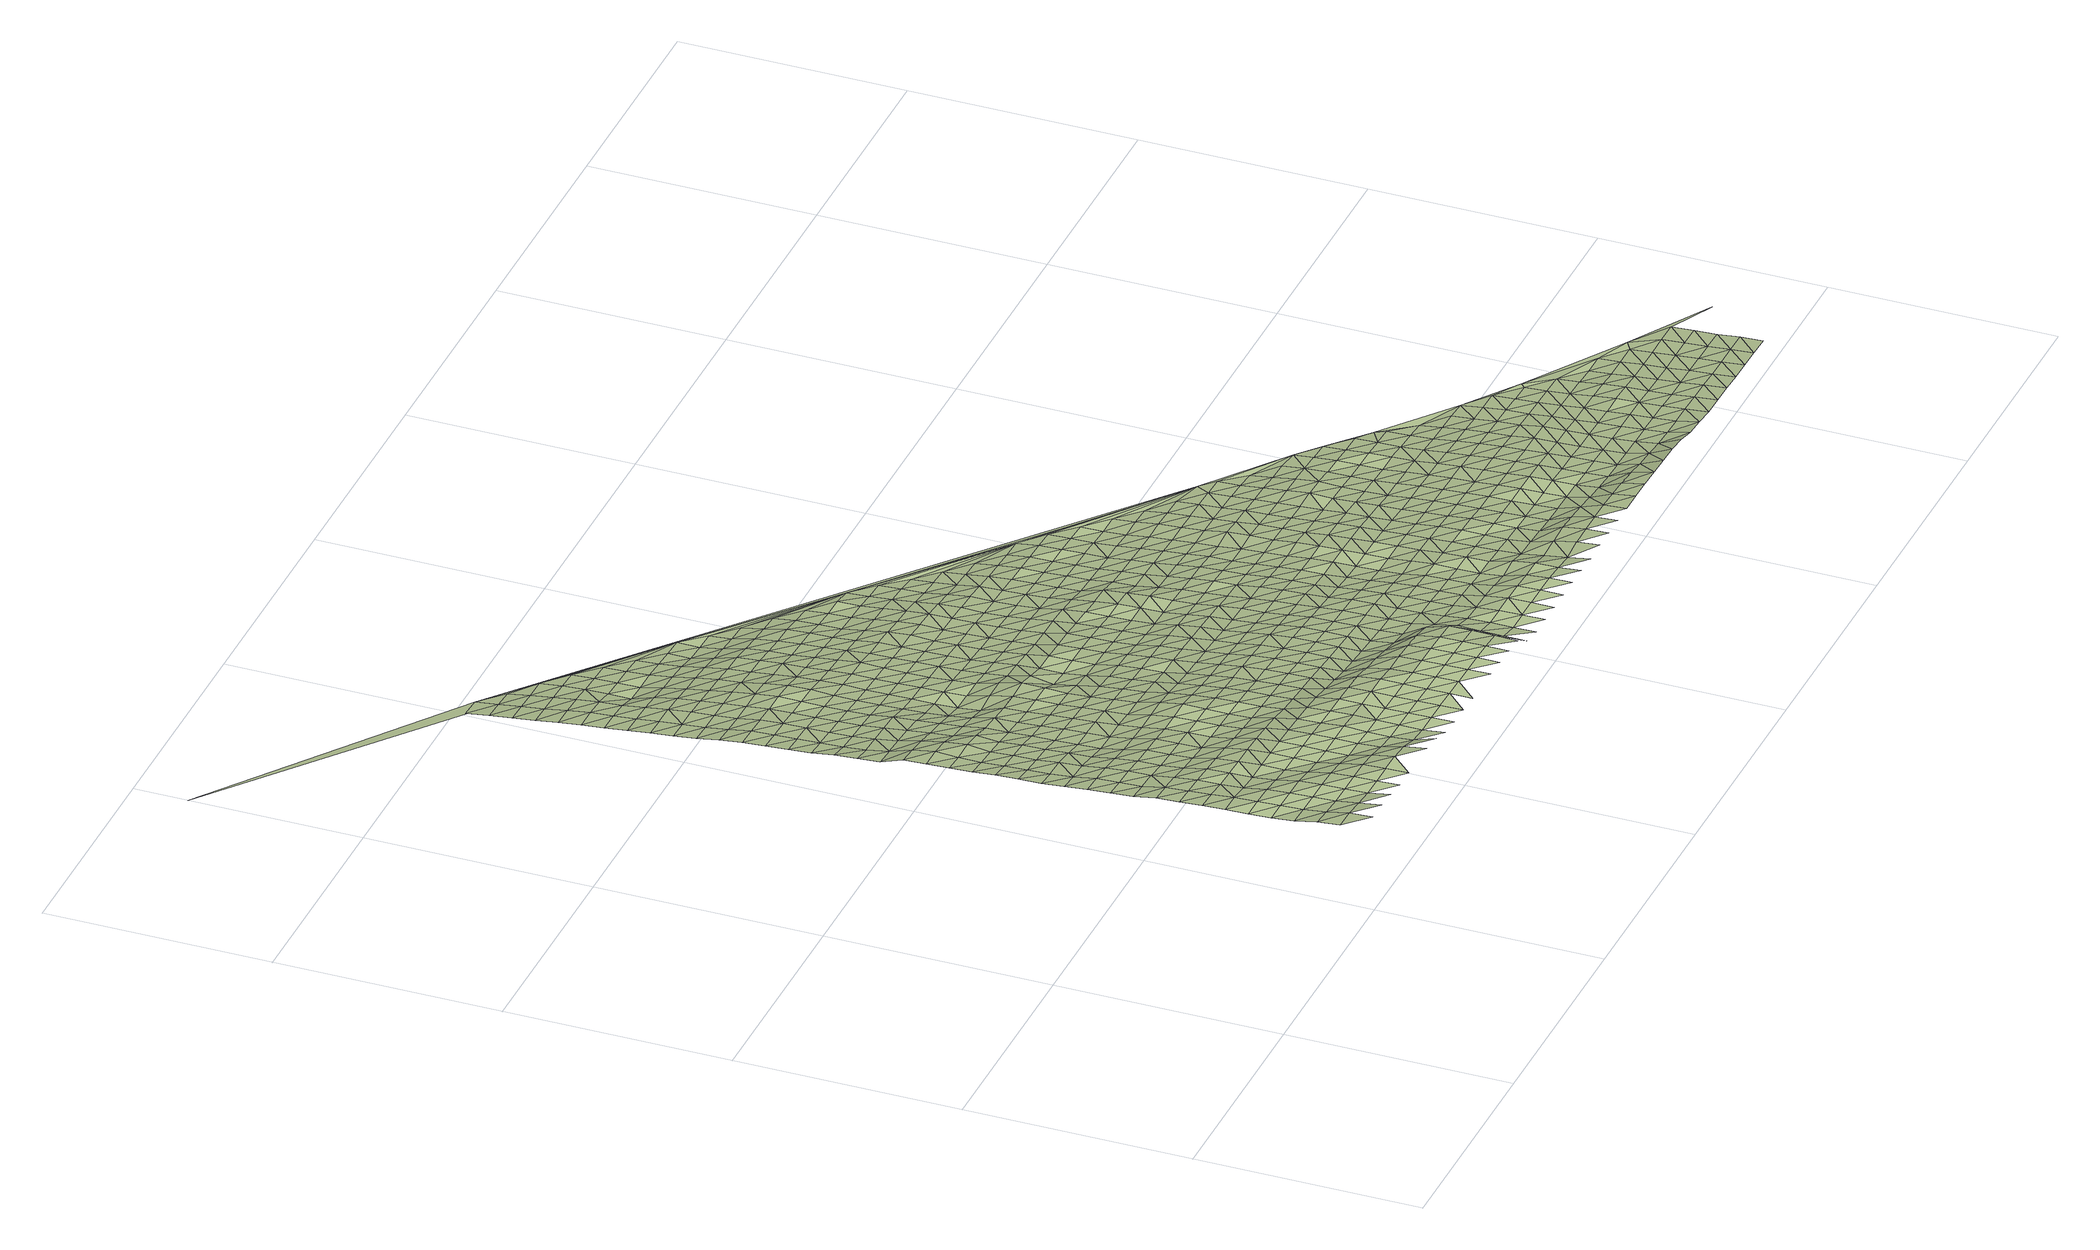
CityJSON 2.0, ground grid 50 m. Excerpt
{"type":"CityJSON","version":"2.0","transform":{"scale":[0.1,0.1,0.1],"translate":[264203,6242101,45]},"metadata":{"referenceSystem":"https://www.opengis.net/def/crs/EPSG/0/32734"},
"CityObjects":{
"terrain1":{"type":"TINRelief","geometry":[{"type":"CompositeSurface","lod":"1","boundaries":[[[0,1,2]],[[2,1,3]],[[0,4,5]],[[4,0,2]],[[6,5,7]],[[7,5,4]],[[6,8,9]],[[4,2,10]],[[8,6,7]],[[10,2,11]],[[12,9,13]],[[7,4,14]],[[13,9,8]],[[14,4,10]],[[12,15,16]],[[8,7,17]],[[15,12,13]],[[7,14,17]],[[18,16,19]],[[13,8,20]],[[19,16,15]],[[10,21,14]],[[17,20,8]],[[18,22,23]],[[24,21,10]],[[15,13,25]],[[18,19,22]],[[14,26,17]],[[20,25,13]],[[23,27,28]],[[21,26,14]],[[27,23,22]],[[19,15,29]],[[20,17,30]],[[25,31,15]],[[32,28,33]],[[26,30,17]],[[22,19,29]],[[15,31,29]],[[33,28,27]],[[20,34,25]],[[32,35,36]],[[26,21,37]],[[30,34,20]],[[27,22,38]],[[35,32,33]],[[37,21,39]],[[31,25,40]],[[29,38,22]],[[41,36,42]],[[30,26,43]],[[34,40,25]],[[42,36,35]],[[43,26,37]],[[33,27,44]],[[38,45,27]],[[41,46,47]],[[29,31,48]],[[34,30,49]],[[40,50,31]],[[35,33,44]],[[27,45,44]],[[46,41,42]],[[30,43,49]],[[38,29,48]],[[31,50,48]],[[51,47,52]],[[40,34,53]],[[42,35,54]],[[43,37,55]],[[52,47,46]],[[49,53,34]],[[45,38,56]],[[54,35,44]],[[57,55,37]],[[51,58,59]],[[50,40,60]],[[56,38,48]],[[46,42,61]],[[49,43,62]],[[58,51,52]],[[53,60,40]],[[45,63,44]],[[61,42,54]],[[55,62,43]],[[64,59,65]],[[63,45,56]],[[48,50,66]],[[67,53,49]],[[65,59,58]],[[60,68,50]],[[46,69,52]],[[54,44,70]],[[46,61,71]],[[62,67,49]],[[64,72,73]],[[56,48,66]],[[74,55,57]],[[70,44,63]],[[50,68,66]],[[58,52,69]],[[60,53,75]],[[46,71,69]],[[72,64,65]],[[54,76,61]],[[62,55,74]],[[67,75,53]],[[77,73,78]],[[63,56,79]],[[76,54,70]],[[65,58,80]],[[81,68,60]],[[78,73,72]],[[79,56,66]],[[61,82,71]],[[67,62,83]],[[80,58,69]],[[75,81,60]],[[77,84,85]],[[70,63,86]],[[61,76,82]],[[74,83,62]],[[72,65,87]],[[84,77,78]],[[86,63,79]],[[66,68,88]],[[75,67,89]],[[87,65,80]],[[81,90,68]],[[91,85,92]],[[69,71,93]],[[76,70,94]],[[71,82,95]],[[67,83,89]],[[78,72,96]],[[79,66,88]],[[92,85,84]],[[68,90,88]],[[70,86,94]],[[80,69,93]],[[81,75,97]],[[72,87,96]],[[71,95,93]],[[91,98,99]],[[82,76,100]],[[101,83,74]],[[89,97,75]],[[84,78,102]],[[79,103,86]],[[98,91,92]],[[100,76,94]],[[74,104,101]],[[80,105,87]],[[90,81,106]],[[102,78,96]],[[103,79,88]],[[107,99,108]],[[95,82,109]],[[89,83,110]],[[105,80,93]],[[97,106,81]],[[92,84,111]],[[86,112,94]],[[108,99,98]],[[109,82,100]],[[83,101,110]],[[87,113,96]],[[111,84,102]],[[112,86,103]],[[107,114,115]],[[116,93,95]],[[88,90,117]],[[118,97,89]],[[113,87,105]],[[106,119,90]],[[120,98,92]],[[100,94,121]],[[107,108,114]],[[95,109,116]],[[110,118,89]],[[102,96,122]],[[103,88,117]],[[120,92,111]],[[121,94,112]],[[90,119,117]],[[115,123,124]],[[105,93,125]],[[106,97,126]],[[122,96,113]],[[100,127,109]],[[110,101,128]],[[123,115,114]],[[116,125,93]],[[118,126,97]],[[98,129,108]],[[102,130,111]],[[112,103,131]],[[120,132,98]],[[127,100,121]],[[128,101,133]],[[134,124,135]],[[113,105,136]],[[137,119,106]],[[102,122,130]],[[117,131,103]],[[114,108,129]],[[109,138,116]],[[118,110,139]],[[135,124,123]],[[98,132,129]],[[125,136,105]],[[126,137,106]],[[140,120,111]],[[138,109,127]],[[128,139,110]],[[134,141,142]],[[113,143,122]],[[121,112,144]],[[111,130,140]],[[131,145,112]],[[123,114,146]],[[125,116,147]],[[117,119,148]],[[126,118,149]],[[141,134,135]],[[136,143,113]],[[137,150,119]],[[132,120,151]],[[127,121,144]],[[129,146,114]],[[147,116,138]],[[112,145,144]],[[118,139,149]],[[152,142,153]],[[130,122,154]],[[131,117,148]],[[140,151,120]],[[119,150,148]],[[125,155,136]],[[137,126,156]],[[153,142,141]],[[122,143,154]],[[135,123,157]],[[138,127,158]],[[159,139,128]],[[146,160,123]],[[155,125,147]],[[149,156,126]],[[152,161,162]],[[132,163,129]],[[164,140,130]],[[145,131,165]],[[151,166,132]],[[158,127,144]],[[128,167,159]],[[141,135,157]],[[143,136,168]],[[150,137,169]],[[161,152,153]],[[123,160,157]],[[154,164,130]],[[165,131,148]],[[146,129,163]],[[147,138,170]],[[171,149,139]],[[132,166,163]],[[136,155,168]],[[156,169,137]],[[172,162,173]],[[151,140,174]],[[145,175,144]],[[170,138,158]],[[139,159,171]],[[176,153,141]],[[143,177,154]],[[173,162,161]],[[164,174,140]],[[175,145,165]],[[160,146,178]],[[148,150,179]],[[180,156,149]],[[141,157,176]],[[168,177,143]],[[169,181,150]],[[172,182,183]],[[184,166,151]],[[147,185,155]],[[158,144,186]],[[178,146,163]],[[147,170,187]],[[171,180,149]],[[153,188,161]],[[165,148,179]],[[182,172,173]],[[174,184,151]],[[150,181,179]],[[186,144,175]],[[160,189,157]],[[164,154,190]],[[168,155,185]],[[169,156,191]],[[176,188,153]],[[177,192,154]],[[147,187,185]],[[183,193,194]],[[158,195,170]],[[196,171,159]],[[178,189,160]],[[180,191,156]],[[173,161,197]],[[166,198,163]],[[174,164,190]],[[175,165,199]],[[193,183,182]],[[184,200,166]],[[154,192,190]],[[195,158,186]],[[196,159,201]],[[202,176,157]],[[203,177,168]],[[204,181,169]],[[188,197,161]],[[199,165,179]],[[205,194,206]],[[178,163,198]],[[170,207,187]],[[171,208,180]],[[189,202,157]],[[166,200,198]],[[203,168,185]],[[191,204,169]],[[209,182,173]],[[184,174,210]],[[186,175,211]],[[194,193,206]],[[170,195,207]],[[171,196,208]],[[212,192,177]],[[197,209,173]],[[210,174,190]],[[211,175,199]],[[205,213,214]],[[188,176,215]],[[178,216,189]],[[179,181,217]],[[202,218,176]],[[177,203,212]],[[204,219,181]],[[200,184,220]],[[195,186,221]],[[185,187,222]],[[191,180,223]],[[213,205,206]],[[216,178,198]],[[187,207,224]],[[180,208,225]],[[182,226,193]],[[197,188,215]],[[192,227,190]],[[199,179,217]],[[209,228,182]],[[176,218,215]],[[220,184,210]],[[186,211,221]],[[181,219,217]],[[214,229,230]],[[202,189,231]],[[203,185,222]],[[204,191,223]],[[212,227,192]],[[187,224,222]],[[180,225,223]],[[206,193,226]],[[198,200,232]],[[207,195,233]],[[196,234,208]],[[182,228,226]],[[229,214,213]],[[216,231,189]],[[209,197,235]],[[236,210,190]],[[199,237,211]],[[232,200,220]],[[233,195,221]],[[234,196,238]],[[230,239,240]],[[241,218,202]],[[212,203,242]],[[219,204,243]],[[235,197,215]],[[227,236,190]],[[237,199,217]],[[213,206,244]],[[245,216,198]],[[224,207,246]],[[247,225,208]],[[239,230,229]],[[231,241,202]],[[242,203,222]],[[223,243,204]],[[228,209,248]],[[220,210,249]],[[211,250,221]],[[244,206,226]],[[198,232,245]],[[246,207,233]],[[247,208,234]],[[240,251,252]],[[218,253,215]],[[227,212,254]],[[248,209,235]],[[236,249,210]],[[250,211,237]],[[213,255,229]],[[231,216,256]],[[257,222,224]],[[217,219,258]],[[251,240,239]],[[241,253,218]],[[242,254,212]],[[243,259,219]],[[228,260,226]],[[233,221,261]],[[262,223,225]],[[244,255,213]],[[245,256,216]],[[224,246,257]],[[263,225,247]],[[264,252,265]],[[266,235,215]],[[232,220,267]],[[236,227,268]],[[237,217,258]],[[234,238,269]],[[228,248,260]],[[249,270,220]],[[261,221,250]],[[219,259,258]],[[271,239,229]],[[241,231,272]],[[273,242,222]],[[223,262,243]],[[251,265,252]],[[253,266,215]],[[227,254,268]],[[225,263,262]],[[244,226,274]],[[245,232,267]],[[233,275,246]],[[247,234,269]],[[255,271,229]],[[256,272,231]],[[267,220,270]],[[273,222,257]],[[276,264,277]],[[248,235,278]],[[249,236,279]],[[250,237,280]],[[274,226,260]],[[275,233,261]],[[239,281,251]],[[253,241,282]],[[283,254,242]],[[284,259,243]],[[265,277,264]],[[266,278,235]],[[268,279,236]],[[258,280,237]],[[285,255,244]],[[245,286,256]],[[246,287,257]],[[247,288,263]],[[271,281,239]],[[241,272,282]],[[273,283,242]],[[243,262,284]],[[248,289,260]],[[270,249,290]],[[261,250,291]],[[244,274,285]],[[267,286,245]],[[287,246,275]],[[288,247,269]],[[292,265,251]],[[266,253,293]],[[254,294,268]],[[277,295,276]],[[278,289,248]],[[279,290,249]],[[250,280,291]],[[271,255,296]],[[272,256,297]],[[273,257,298]],[[299,258,259]],[[263,300,262]],[[281,292,251]],[[282,293,253]],[[283,294,254]],[[284,301,259]],[[274,260,302]],[[275,261,303]],[[285,296,255]],[[286,297,256]],[[298,257,287]],[[300,263,288]],[[277,265,304]],[[278,266,305]],[[267,270,306]],[[307,279,268]],[[258,299,280]],[[269,308,309]],[[289,302,260]],[[290,310,270]],[[259,301,299]],[[291,303,261]],[[272,311,282]],[[273,312,283]],[[313,284,262]],[[292,304,265]],[[293,305,266]],[[294,307,268]],[[281,271,314]],[[315,285,274]],[[286,267,306]],[[287,275,316]],[[288,269,309]],[[296,317,271]],[[297,311,272]],[[306,270,310]],[[273,298,312]],[[313,262,300]],[[318,295,277]],[[290,279,319]],[[291,280,320]],[[302,315,274]],[[303,316,275]],[[292,281,314]],[[278,321,289]],[[293,282,322]],[[284,323,301]],[[304,318,277]],[[271,317,314]],[[305,324,278]],[[307,319,279]],[[280,299,320]],[[296,285,325]],[[297,286,326]],[[294,283,327]],[[300,288,328]],[[311,322,282]],[[283,312,329]],[[284,313,323]],[[302,289,321]],[[330,310,290]],[[331,303,291]],[[298,287,332]],[[315,325,285]],[[278,324,321]],[[326,286,306]],[[316,333,287]],[[328,288,309]],[[304,292,334]],[[293,335,305]],[[307,294,327]],[[319,330,290]],[[283,329,327]],[[320,331,291]],[[336,317,296]],[[311,297,337]],[[312,298,332]],[[299,301,338]],[[313,300,339]],[[334,292,314]],[[322,335,293]],[[287,333,332]],[[301,323,340]],[[315,302,341]],[[310,342,306]],[[316,303,343]],[[325,336,296]],[[337,297,326]],[[339,300,328]],[[318,304,344]],[[324,305,345]],[[319,307,346]],[[338,320,299]],[[341,302,321]],[[330,342,310]],[[331,343,303]],[[301,340,338]],[[314,317,347]],[[322,311,348]],[[349,329,312]],[[313,350,323]],[[344,304,334]],[[335,345,305]],[[327,346,307]],[[325,315,351]],[[352,326,306]],[[353,333,316]],[[328,309,354]],[[336,347,317]],[[311,337,348]],[[349,312,332]],[[313,339,350]],[[324,355,321]],[[331,320,356]],[[351,315,341]],[[342,352,306]],[[343,353,316]],[[357,354,309]],[[358,334,314]],[[335,322,359]],[[319,360,330]],[[361,340,323]],[[324,345,355]],[[346,362,319]],[[356,320,338]],[[336,325,363]],[[337,326,364]],[[365,327,329]],[[328,366,339]],[[347,358,314]],[[348,359,322]],[[367,329,349]],[[361,323,350]],[[341,321,368]],[[342,330,360]],[[332,333,369]],[[325,351,363]],[[352,364,326]],[[319,362,360]],[[353,370,333]],[[354,366,328]],[[344,334,371]],[[345,335,372]],[[327,365,346]],[[373,343,331]],[[368,321,355]],[[329,367,365]],[[356,374,331]],[[347,336,375]],[[348,337,376]],[[349,332,369]],[[338,340,377]],[[339,378,350]],[[358,371,334]],[[359,372,335]],[[333,370,369]],[[379,340,361]],[[341,380,351]],[[352,342,381]],[[353,343,373]],[[375,336,363]],[[364,376,337]],[[331,374,373]],[[366,378,339]],[[382,362,346]],[[377,356,338]],[[380,341,368]],[[360,381,342]],[[340,379,377]],[[358,347,383]],[[355,345,384]],[[385,359,348]],[[349,386,367]],[[361,350,387]],[[295,318,388]],[[372,389,345]],[[346,365,382]],[[351,390,363]],[[370,353,391]],[[366,354,392]],[[383,347,375]],[[376,385,348]],[[386,349,369]],[[378,387,350]],[[368,355,384]],[[364,352,393]],[[394,374,356]],[[390,351,380]],[[384,345,389]],[[381,395,352]],[[373,391,353]],[[392,354,396]],[[397,371,358]],[[372,359,398]],[[362,399,360]],[[367,400,365]],[[361,401,379]],[[382,402,362]],[[356,377,394]],[[375,363,403]],[[376,364,393]],[[378,366,404]],[[397,358,383]],[[385,398,359]],[[352,395,393]],[[400,367,386]],[[387,401,361]],[[388,318,344]],[[380,368,405]],[[381,360,399]],[[369,370,406]],[[374,407,373]],[[403,363,390]],[[362,402,399]],[[391,408,370]],[[404,366,392]],[[409,389,372]],[[410,382,365]],[[405,368,384]],[[374,394,407]],[[375,411,383]],[[385,376,412]],[[386,369,406]],[[377,379,413]],[[387,378,414]],[[398,409,372]],[[410,365,400]],[[370,408,406]],[[401,415,379]],[[390,380,416]],[[395,381,417]],[[391,373,418]],[[375,403,411]],[[412,376,393]],[[378,404,414]],[[384,389,419]],[[382,420,402]],[[377,413,394]],[[416,380,405]],[[417,381,399]],[[379,415,413]],[[418,373,407]],[[344,371,388]],[[383,421,397]],[[398,385,422]],[[400,386,423]],[[401,387,424]],[[409,419,389]],[[382,410,420]],[[403,390,425]],[[395,426,393]],[[427,408,391]],[[392,428,404]],[[411,421,383]],[[422,385,412]],[[423,386,406]],[[414,424,387]],[[429,405,384]],[[394,430,407]],[[390,416,425]],[[426,395,417]],[[418,427,391]],[[431,428,392]],[[402,432,399]],[[410,400,433]],[[415,401,434]],[[419,429,384]],[[402,420,435]],[[430,394,413]],[[411,403,436]],[[398,437,409]],[[412,393,438]],[[408,439,406]],[[404,440,414]],[[371,397,388]],[[398,422,441]],[[433,400,423]],[[424,434,401]],[[416,405,442]],[[417,399,432]],[[443,418,407]],[[436,403,425]],[[402,435,432]],[[438,393,426]],[[427,439,408]],[[428,440,404]],[[419,409,437]],[[410,444,420]],[[429,442,405]],[[398,441,437]],[[443,407,430]],[[421,411,445]],[[412,446,422]],[[447,423,406]],[[413,415,448]],[[424,414,449]],[[410,433,444]],[[434,450,415]],[[425,416,451]],[[426,417,452]],[[427,418,453]],[[445,411,436]],[[412,438,446]],[[439,447,406]],[[440,449,414]],[[421,388,397]],[[454,455,295]],[[429,419,456]],[[457,435,420]],[[430,413,448]],[[442,451,416]],[[432,452,417]],[[418,443,453]],[[415,450,448]],[[422,458,441]],[[433,423,459]],[[424,460,434]],[[456,419,437]],[[457,420,444]],[[461,436,425]],[[439,427,462]],[[440,428,463]],[[446,458,422]],[[447,459,423]],[[449,460,424]],[[442,429,464]],[[438,426,465]],[[443,430,466]],[[451,461,425]],[[452,467,426]],[[453,462,427]],[[463,428,468]],[[441,469,437]],[[432,435,470]],[[444,433,471]],[[450,434,472]],[[464,429,456]],[[473,435,457]],[[448,466,430]],[[421,445,388]],[[445,436,474]],[[446,438,465]],[[449,440,475]],[[426,467,465]],[[441,458,469]],[[459,471,433]],[[460,472,434]],[[451,442,476]],[[432,470,452]],[[447,439,477]],[[461,474,436]],[[435,473,470]],[[462,478,439]],[[475,440,463]],[[456,437,479]],[[480,457,444]],[[481,453,443]],[[442,464,476]],[[466,482,443]],[[483,458,446]],[[459,447,477]],[[448,450,484]],[[460,449,485]],[[479,437,469]],[[439,478,477]],[[471,480,444]],[[472,486,450]],[[461,451,487]],[[488,467,452]],[[453,481,462]],[[474,388,445]],[[483,446,465]],[[443,482,481]],[[449,475,485]],[[456,489,464]],[[473,457,490]],[[466,448,484]],[[487,451,476]],[[452,470,488]],[[450,486,484]],[[471,459,491]],[[472,460,492]],[[388,493,295]],[[489,456,479]],[[480,490,457]],[[474,461,494]],[[469,458,495]],[[467,496,465]],[[497,478,462]],[[475,463,498]],[[499,458,483]],[[477,491,459]],[[485,492,460]],[[464,500,476]],[[482,466,501]],[[494,461,487]],[[488,496,467]],[[462,481,497]],[[502,498,463]],[[479,469,495]],[[470,473,503]],[[480,471,504]],[[486,472,505]],[[495,458,499]],[[500,464,489]],[[490,506,473]],[[501,466,484]],[[507,388,474]],[[508,483,465]],[[485,475,509]],[[471,491,504]],[[492,505,472]],[[487,476,510]],[[503,488,470]],[[511,477,478]],[[482,512,481]],[[507,474,494]],[[496,508,465]],[[473,506,503]],[[497,513,478]],[[498,509,475]],[[489,479,514]],[[490,480,515]],[[510,476,500]],[[512,482,501]],[[499,483,516]],[[484,486,517]],[[518,492,485]],[[514,479,495]],[[504,515,480]],[[478,513,511]],[[505,519,486]],[[487,520,494]],[[496,488,521]],[[522,491,477]],[[523,497,481]],[[508,516,483]],[[509,518,485]],[[500,489,524]],[[506,490,525]],[[501,484,517]],[[487,510,520]],[[521,488,503]],[[486,519,517]],[[523,481,512]],[[499,526,495]],[[504,491,522]],[[505,492,527]],[[524,489,514]],[[515,525,490]],[[477,511,522]],[[494,528,507]],[[497,529,513]],[[509,498,530]],[[516,526,499]],[[518,527,492]],[[510,500,531]],[[508,496,532]],[[512,501,533]],[[520,528,494]],[[521,534,496]],[[497,523,529]],[[498,535,530]],[[536,514,495]],[[506,537,503]],[[538,515,504]],[[539,519,505]],[[500,524,531]],[[525,540,506]],[[533,501,517]],[[508,532,516]],[[518,509,541]],[[526,536,495]],[[496,534,532]],[[522,538,504]],[[527,539,505]],[[520,510,542]],[[537,521,503]],[[523,512,543]],[[511,513,544]],[[506,540,537]],[[513,529,545]],[[530,541,509]],[[524,514,546]],[[525,515,547]],[[519,548,517]],[[542,510,531]],[[543,512,533]],[[511,544,522]],[[527,518,549]],[[536,546,514]],[[538,547,515]],[[513,545,544]],[[539,548,519]],[[528,520,550]],[[551,534,521]],[[516,552,526]],[[523,553,529]],[[516,532,554]],[[541,549,518]],[[531,524,555]],[[556,540,525]],[[557,533,517]],[[550,520,542]],[[521,537,551]],[[523,543,553]],[[388,507,493]],[[536,526,552]],[[522,558,538]],[[546,555,524]],[[516,554,552]],[[547,556,525]],[[548,557,517]],[[534,559,532]],[[560,545,529]],[[561,541,530]],[[539,527,562]],[[558,522,544]],[[549,563,527]],[[564,542,531]],[[543,533,565]],[[534,551,559]],[[560,529,553]],[[566,561,530]],[[546,536,567]],[[568,537,540]],[[539,562,548]],[[555,564,531]],[[556,569,540]],[[557,565,533]],[[527,563,562]],[[570,554,532]],[[547,538,571]],[[549,541,572]],[[552,567,536]],[[538,558,573]],[[507,528,493]],[[550,542,574]],[[537,568,551]],[[544,545,575]],[[553,543,576]],[[570,532,559]],[[540,569,568]],[[577,545,560]],[[561,572,541]],[[555,546,578]],[[556,547,571]],[[564,574,542]],[[538,573,571]],[[565,576,543]],[[558,544,575]],[[557,548,579]],[[580,563,549]],[[546,567,578]],[[545,577,575]],[[548,562,581]],[[552,554,582]],[[551,583,559]],[[584,560,553]],[[585,554,570]],[[572,580,549]],[[564,555,586]],[[569,556,587]],[[565,557,579]],[[528,550,493]],[[568,583,551]],[[576,584,553]],[[548,581,579]],[[588,573,558]],[[563,589,562]],[[295,493,590]],[[578,586,555]],[[554,585,582]],[[571,587,556]],[[591,567,552]],[[570,559,592]],[[577,560,593]],[[588,558,575]],[[563,580,589]],[[574,564,594]],[[569,595,568]],[[576,565,596]],[[572,561,597]],[[583,592,559]],[[584,593,560]],[[598,599,561]],[[600,581,562]],[[586,594,564]],[[552,582,591]],[[569,587,595]],[[579,596,565]],[[574,493,550]],[[601,578,567]],[[570,602,585]],[[603,571,573]],[[575,577,604]],[[572,597,580]],[[605,573,588]],[[600,562,589]],[[561,599,597]],[[583,568,606]],[[592,602,570]],[[593,604,577]],[[578,601,586]],[[584,576,607]],[[601,567,591]],[[606,568,595]],[[573,605,603]],[[596,608,576]],[[609,582,585]],[[610,587,571]],[[611,588,575]],[[612,579,581]],[[613,581,600]],[[593,584,607]],[[589,580,614]],[[585,602,609]],[[604,611,575]],[[576,608,607]],[[580,597,615]],[[574,594,493]],[[616,594,586]],[[592,583,617]],[[579,612,596]],[[606,618,583]],[[571,603,610]],[[581,613,612]],[[582,619,591]],[[595,587,620]],[[605,588,621]],[[600,589,614]],[[586,601,616]],[[614,580,615]],[[592,617,602]],[[604,593,622]],[[599,623,597]],[[619,582,609]],[[583,618,617]],[[611,621,588]],[[620,606,595]],[[624,608,596]],[[620,587,610]],[[607,622,593]],[[599,625,623]],[[591,626,601]],[[603,605,627]],[[600,628,613]],[[616,493,594]],[[596,612,624]],[[629,615,597]],[[626,591,619]],[[621,627,605]],[[628,600,614]],[[609,602,630]],[[631,618,606]],[[611,604,632]],[[602,617,633]],[[622,634,604]],[[629,597,623]],[[601,635,616]],[[610,603,636]],[[607,608,637]],[[613,638,612]],[[606,620,631]],[[624,639,608]],[[619,609,630]],[[621,611,632]],[[635,601,626]],[[630,602,633]],[[627,636,603]],[[604,634,632]],[[638,613,628]],[[618,640,617]],[[622,607,637]],[[614,615,641]],[[608,639,637]],[[642,615,629]],[[493,616,643]],[[620,610,644]],[[645,624,612]],[[618,631,640]],[[626,619,646]],[[627,621,647]],[[628,614,641]],[[643,616,635]],[[636,644,610]],[[645,612,638]],[[641,615,642]],[[648,633,617]],[[634,622,649]],[[629,623,650]],[[630,646,619]],[[647,621,632]],[[631,620,651]],[[624,652,639]],[[648,617,640]],[[649,622,637]],[[653,650,623]],[[626,654,635]],[[636,627,655]],[[638,628,656]],[[644,651,620]],[[624,645,652]],[[634,657,632]],[[629,658,642]],[[626,646,654]],[[655,627,647]],[[656,628,641]],[[659,630,633]],[[640,631,660]],[[661,633,648]],[[657,634,649]],[[650,658,629]],[[643,635,662]],[[637,639,663]],[[645,638,664]],[[651,660,631]],[[639,652,665]],[[647,632,666]],[[636,667,644]],[[642,668,641]],[[659,633,661]],[[662,635,654]],[[636,655,669]],[[664,638,656]],[[670,646,630]],[[671,648,640]],[[649,637,663]],[[666,632,657]],[[639,665,663]],[[658,668,642]],[[651,644,667]],[[645,672,652]],[[660,671,640]],[[636,669,667]],[[647,673,655]],[[656,641,674]],[[630,659,670]],[[645,664,672]],[[675,654,646]],[[661,648,676]],[[657,649,677]],[[658,650,678]],[[295,590,454]],[[673,647,666]],[[668,674,641]],[[660,651,679]],[[680,665,652]],[[671,676,648]],[[677,649,663]],[[650,681,678]],[[654,675,662]],[[655,682,669]],[[656,683,664]],[[675,646,670]],[[679,651,667]],[[680,652,672]],[[659,661,684]],[[666,657,685]],[[668,658,686]],[[655,673,682]],[[674,683,656]],[[493,643,590]],[[671,660,687]],[[676,684,661]],[[685,657,677]],[[678,686,658]],[[664,688,672]],[[663,665,689]],[[687,660,679]],[[690,665,680]],[[670,659,691]],[[667,669,692]],[[673,666,693]],[[674,668,694]],[[669,682,695]],[[683,688,664]],[[676,671,696]],[[677,663,689]],[[684,691,659]],[[666,685,693]],[[665,690,689]],[[686,694,668]],[[679,667,692]],[[680,672,697]],[[671,687,696]],[[669,695,692]],[[643,662,590]],[[675,670,698]],[[682,673,699]],[[688,697,672]],[[684,676,700]],[[677,701,685]],[[683,674,702]],[[703,686,678]],[[691,698,670]],[[699,673,693]],[[694,704,674]],[[679,705,687]],[[680,706,690]],[[700,676,696]],[[701,677,689]],[[707,703,678]],[[695,682,708]],[[683,702,688]],[[705,679,692]],[[697,706,680]],[[674,704,702]],[[691,684,709]],[[685,710,693]],[[694,686,711]],[[675,590,662]],[[708,682,699]],[[687,712,696]],[[709,684,700]],[[710,685,701]],[[703,711,686]],[[713,692,695]],[[689,690,714]],[[712,687,705]],[[706,715,690]],[[716,698,691]],[[699,693,717]],[[697,688,718]],[[719,704,694]],[[695,708,713]],[[688,702,720]],[[700,696,721]],[[701,689,714]],[[716,691,709]],[[690,715,714]],[[717,693,710]],[[711,719,694]],[[698,590,675]],[[705,692,722]],[[706,697,718]],[[721,696,712]],[[688,720,718]],[[699,723,708]],[[704,724,702]],[[713,722,692]],[[700,725,709]],[[710,701,726]],[[723,699,717]],[[704,719,724]],[[712,705,727]],[[715,706,728]],[[711,703,729]],[[700,721,725]],[[714,726,701]],[[730,731,703]],[[708,732,713]],[[733,720,702]],[[722,727,705]],[[718,728,706]],[[716,590,698]],[[709,734,716]],[[735,717,710]],[[711,729,719]],[[732,708,723]],[[703,731,729]],[[733,702,724]],[[725,734,709]],[[710,726,735]],[[721,712,736]],[[722,713,737]],[[738,714,715]],[[727,739,712]],[[728,740,715]],[[723,717,741]],[[742,718,720]],[[713,732,737]],[[743,720,733]],[[725,721,736]],[[724,719,744]],[[734,590,716]],[[712,739,736]],[[741,717,735]],[[715,740,738]],[[719,729,745]],[[722,746,727]],[[747,726,714]],[[718,742,728]],[[720,743,742]],[[733,724,744]],[[746,722,737]],[[744,719,745]],[[748,734,725]],[[723,749,732]],[[731,750,729]],[[741,751,723]],[[714,738,747]],[[739,727,752]],[[735,726,753]],[[754,740,728]],[[748,725,736]],[[731,755,750]],[[737,732,749]],[[733,756,743]],[[752,727,746]],[[723,751,749]],[[728,742,754]],[[757,590,734]],[[753,741,735]],[[758,745,729]],[[753,726,747]],[[756,733,744]],[[739,759,736]],[[734,748,757]],[[758,729,750]],[[746,737,760]],[[743,761,742]],[[738,740,762]],[[759,739,752]],[[754,763,740]],[[764,751,741]],[[760,737,749]],[[761,743,756]],[[748,736,765]],[[738,762,747]],[[744,745,766]],[[741,753,764]],[[740,763,762]],[[767,745,758]],[[752,746,768]],[[769,754,742]],[[736,759,765]],[[756,744,766]],[[768,746,760]],[[769,742,761]],[[766,745,767]],[[748,770,757]],[[749,751,771]],[[747,772,753]],[[758,750,773]],[[751,764,774]],[[759,752,775]],[[754,776,763]],[[765,770,748]],[[772,747,762]],[[773,750,777]],[[760,749,771]],[[761,756,778]],[[752,768,775]],[[751,774,771]],[[754,769,776]],[[753,779,764]],[[758,780,767]],[[778,756,766]],[[765,759,781]],[[779,753,772]],[[780,758,773]],[[760,782,768]],[[762,763,783]],[[769,761,784]],[[781,759,775]],[[763,776,785]],[[774,764,786]],[[767,787,766]],[[771,782,760]],[[784,761,778]],[[770,765,788]],[[772,762,783]],[[763,785,783]],[[786,764,779]],[[787,767,780]],[[768,789,775]],[[769,790,776]],[[788,765,781]],[[778,766,791]],[[782,789,768]],[[769,784,790]],[[757,454,590]],[[779,772,792]],[[771,774,793]],[[774,786,794]],[[791,766,787]],[[781,775,795]],[[796,785,776]],[[780,773,797]],[[783,792,772]],[[773,798,799]],[[771,793,782]],[[778,800,784]],[[789,795,775]],[[774,794,793]],[[796,776,790]],[[786,779,801]],[[780,797,787]],[[773,799,797]],[[800,778,791]],[[781,802,788]],[[779,792,801]],[[757,770,454]],[[803,783,785]],[[784,804,790]],[[795,802,781]],[[805,785,796]],[[794,786,806]],[[789,782,807]],[[808,791,787]],[[782,793,809]],[[784,800,804]],[[810,799,798]],[[801,806,786]],[[785,805,803]],[[808,787,797]],[[795,789,807]],[[811,792,783]],[[796,790,812]],[[782,809,807]],[[793,794,813]],[[770,788,454]],[[812,790,804]],[[791,814,800]],[[794,806,813]],[[783,803,811]],[[791,808,815]],[[802,795,816]],[[817,801,792]],[[796,818,805]],[[819,797,799]],[[820,799,810]],[[821,809,793]],[[804,800,814]],[[807,816,795]],[[818,796,812]],[[791,815,814]],[[821,793,813]],[[817,792,811]],[[799,820,819]],[[802,454,788]],[[822,806,801]],[[805,823,803]],[[808,797,824]],[[812,804,825]],[[823,805,818]],[[826,807,809]],[[813,806,822]],[[815,808,824]],[[827,809,821]],[[801,817,822]],[[814,825,804]],[[824,797,819]],[[803,828,811]],[[810,829,820]],[[807,826,816]],[[818,812,830]],[[809,827,826]],[[828,803,823]],[[816,454,802]],[[821,813,831]],[[812,825,830]],[[811,832,817]],[[814,815,833]],[[822,831,813]],[[824,834,815]],[[823,818,835]],[[820,836,819]],[[832,811,828]],[[829,837,820]],[[821,838,827]],[[814,833,825]],[[830,835,818]],[[815,834,833]],[[817,839,822]],[[454,816,826]],[[831,838,821]],[[820,837,836]],[[828,823,840]],[[841,824,819]],[[817,832,839]],[[827,842,826]],[[843,830,825]],[[835,840,823]],[[822,844,831]],[[838,842,827]],[[825,833,843]],[[841,819,836]],[[837,829,845]],[[846,834,824]],[[839,844,822]],[[828,847,832]],[[848,835,830]],[[840,849,828]],[[454,826,850]],[[838,831,851]],[[842,850,826]],[[843,848,830]],[[824,841,846]],[[839,832,847]],[[836,837,852]],[[834,853,833]],[[828,849,847]],[[831,844,851]],[[840,835,854]],[[852,837,845]],[[842,838,855]],[[853,843,833]],[[848,854,835]],[[834,846,853]],[[856,844,839]],[[841,836,857]],[[851,855,838]],[[858,849,840]],[[856,839,847]],[[857,836,852]],[[850,842,859]],[[848,843,860]],[[854,858,840]],[[846,841,861]],[[855,859,842]],[[860,843,853]],[[862,851,844]],[[849,863,847]],[[864,844,856]],[[841,857,861]],[[852,845,865]],[[849,858,863]],[[851,862,855]],[[854,848,866]],[[862,844,864]],[[860,867,848]],[[856,847,868]],[[846,869,853]],[[852,865,857]],[[850,870,454]],[[861,871,846]],[[872,865,845]],[[854,866,858]],[[868,847,863]],[[848,867,866]],[[873,859,855]],[[869,860,853]],[[846,871,869]],[[856,874,864]],[[857,875,861]],[[855,862,873]],[[850,859,870]],[[874,856,868]],[[875,857,865]],[[876,867,860]],[[863,858,877]],[[858,866,878]],[[864,879,862]],[[880,871,861]],[[860,869,876]],[[868,863,877]],[[879,864,874]],[[877,858,878]],[[880,861,875]],[[867,881,866]],[[865,872,882]],[[873,870,859]],[[867,876,881]],[[873,862,870]],[[874,868,883]],[[869,871,884]],[[875,865,882]],[[862,879,885]],[[871,880,886]],[[882,872,887]],[[888,878,866]],[[877,883,868]],[[869,884,876]],[[862,885,870]],[[888,866,881]],[[871,886,884]],[[879,874,889]],[[880,875,890]],[[874,883,889]],[[882,891,875]],[[892,877,878]],[[876,893,881]],[[894,878,888]],[[895,885,879]],[[886,880,890]],[[893,876,884]],[[890,875,891]],[[892,878,894]],[[895,879,889]],[[896,883,877]],[[888,881,897]],[[898,882,887]],[[885,899,870]],[[897,881,893]],[[889,883,896]],[[884,886,900]],[[877,892,896]],[[899,885,895]],[[898,887,901]],[[890,902,886]],[[888,903,894]],[[904,891,882]],[[903,888,897]],[[886,902,900]],[[905,895,889]],[[906,893,884]],[[882,898,904]],[[894,907,892]],[[908,890,891]],[[905,889,896]],[[893,906,897]],[[894,903,907]],[[884,900,906]],[[899,895,909]],[[908,891,904]],[[870,899,910]],[[892,911,896]],[[912,902,890]],[[901,913,898]],[[905,909,895]],[[903,897,914]],[[911,892,907]],[[914,897,906]],[[890,908,912]],[[905,896,915]],[[900,902,916]],[[904,898,917]],[[907,903,918]],[[915,896,911]],[[913,917,898]],[[909,910,899]],[[914,918,903]],[[902,912,916]],[[905,910,909]],[[906,900,919]],[[908,904,920]],[[911,907,921]],[[915,922,905]],[[917,920,904]],[[910,905,922]],[[918,921,907]],[[900,916,919]],[[923,914,906]],[[912,908,924]],[[911,925,915]],[[913,926,917]],[[920,924,908]],[[914,923,918]],[[923,906,919]],[[911,921,925]],[[927,922,915]],[[928,916,912]],[[929,920,917]],[[924,930,912]],[[922,927,910]],[[931,921,918]],[[915,925,927]],[[929,917,926]],[[923,931,918]],[[912,930,928]],[[932,919,916]],[[921,933,925]],[[924,920,934]],[[920,929,935]],[[931,933,921]],[[916,928,932]],[[923,919,936]],[[924,934,930]],[[920,935,934]],[[927,925,937]],[[936,931,923]],[[929,926,938]],[[933,937,925]],[[936,919,932]],[[910,927,939]],[[935,929,938]],[[930,940,928]],[[938,926,941]],[[930,934,942]],[[943,933,931]],[[931,936,944]],[[930,942,940]],[[932,928,945]],[[937,939,927]],[[946,934,935]],[[931,944,943]],[[938,947,935]],[[933,939,937]],[[928,940,945]],[[936,932,948]],[[946,942,934]],[[935,947,946]],[[939,933,943]],[[944,936,948]],[[949,938,941]],[[948,932,945]],[[940,942,950]],[[938,949,947]],[[946,950,942]],[[951,949,941]],[[943,944,952]],[[948,953,944]],[[954,945,940]],[[955,946,947]],[[956,940,950]],[[943,952,939]],[[944,953,952]],[[949,955,947]],[[940,956,954]],[[957,948,945]],[[950,946,958]],[[946,955,959]],[[948,957,953]],[[949,951,960]],[[954,957,945]],[[950,958,956]],[[959,958,946]],[[955,949,960]],[[961,939,952]],[[960,951,962]],[[963,952,953]],[[956,964,954]],[[957,963,953]],[[959,955,965]],[[958,964,956]],[[955,960,965]],[[963,961,952]],[[957,954,966]],[[964,967,954]],[[968,958,959]],[[965,969,959]],[[963,957,966]],[[960,962,970]],[[966,954,967]],[[958,968,964]],[[968,959,969]],[[961,963,966]],[[970,965,960]],[[970,962,971]],[[972,967,964]],[[972,964,968]],[[969,965,973]],[[965,970,974]],[[966,967,975]],[[967,972,975]],[[965,974,973]],[[968,969,976]],[[966,977,961]],[[970,971,978]],[[976,969,973]],[[972,968,979]],[[974,970,978]],[[978,971,980]],[[966,975,977]],[[975,972,979]],[[979,968,976]],[[973,974,981]],[[978,982,974]],[[979,977,975]],[[974,982,981]],[[983,976,973]],[[977,984,961]],[[985,978,980]],[[983,973,981]],[[978,985,982]],[[986,979,976]],[[985,980,987]],[[979,986,977]],[[986,976,983]],[[988,981,982]],[[985,988,982]],[[983,981,989]],[[984,977,986]],[[988,990,981]],[[985,987,991]],[[986,983,989]],[[989,981,990]],[[991,987,992]],[[993,988,985]],[[986,989,984]],[[993,985,991]],[[994,990,988]],[[988,993,994]],[[995,989,990]],[[984,989,995]],[[995,990,994]],[[995,996,984]]]}]}
},
"vertices":[
[454,105,218],[454,55,222],[504,55,221],[504,5,224],[504,105,212],[454,155,209],[454,205,204],[504,155,206],[504,205,204],[454,255,202],[554,55,215],[554,5,223],[454,305,201],[504,255,202],[554,105,208],[504,305,199],[454,355,198],[554,155,206],[454,405,195],[504,355,195],[554,205,204],[604,55,209],[504,405,192],[454,455,193],[604,5,218],[554,255,201],[604,105,207],[504,455,188],[454,505,185],[554,355,189],[604,155,206],[554,305,193],[454,555,181],[504,505,179],[604,205,203],[504,555,177],[454,605,178],[654,55,209],[554,405,188],[654,5,211],[604,255,194],[454,655,173],[504,605,174],[654,105,207],[554,505,175],[554,455,182],[504,655,166],[454,705,169],[604,355,187],[654,155,204],[604,305,188],[454,755,168],[504,705,162],[654,205,195],[554,555,174],[704,55,209],[604,405,185],[704,5,210],[504,755,159],[454,805,165],[654,255,188],[554,605,170],[704,105,206],[604,455,175],[454,855,161],[504,805,157],[654,355,185],[704,155,197],[654,305,188],[554,705,159],[604,505,170],[554,655,163],[504,855,154],[454,905,159],[754,55,207],[704,205,187],[604,555,169],[454,955,157],[504,905,154],[654,405,180],[554,755,154],[704,255,187],[604,605,163],[754,105,199],[504,955,157],[454,1005,154],[654,455,169],[554,805,152],[704,355,183],[754,155,186],[704,305,187],[454,1055,138],[504,1005,149],[604,705,152],[654,505,166],[604,655,155],[554,855,149],[754,205,185],[504,1055,133],[454,1105,134],[654,555,165],[804,55,202],[554,905,155],[704,405,175],[804,5,209],[604,755,149],[754,255,186],[454,1155,131],[504,1105,125],[654,605,154],[804,105,188],[554,955,149],[704,455,164],[604,805,148],[504,1155,120],[454,1205,124],[654,655,145],[754,355,180],[804,155,185],[754,305,185],[554,1005,140],[704,505,163],[604,855,143],[504,1205,118],[454,1255,121],[654,705,143],[804,205,185],[704,555,161],[854,55,187],[554,1105,121],[604,905,147],[754,405,168],[554,1055,128],[854,5,203],[454,1305,117],[504,1255,116],[654,755,141],[804,255,184],[704,605,151],[854,105,183],[604,955,134],[504,1305,114],[454,1355,114],[654,805,140],[754,505,159],[754,455,160],[554,1155,115],[704,655,143],[804,355,175],[854,155,183],[804,305,182],[604,1005,129],[454,1405,108],[504,1355,112],[654,855,136],[704,705,140],[854,205,185],[554,1255,112],[754,555,155],[904,55,182],[554,1205,114],[504,1405,103],[454,1455,100],[604,1105,118],[654,905,135],[804,405,162],[604,1055,124],[904,5,187],[704,755,138],[854,255,181],[754,605,147],[904,105,182],[454,1505,94],[504,1455,96],[654,955,127],[804,455,158],[554,1305,111],[704,805,134],[604,1155,112],[854,355,169],[904,155,182],[854,305,179],[504,1505,92],[454,1555,90],[654,1005,122],[754,705,137],[804,505,157],[754,655,141],[554,1355,108],[604,1205,110],[704,905,129],[904,205,182],[704,855,130],[504,1555,87],[454,1605,84],[804,555,155],[954,55,181],[554,1405,100],[654,1105,114],[854,405,157],[654,1055,118],[954,5,182],[604,1255,108],[754,755,134],[904,255,180],[454,1655,78],[504,1605,81],[804,605,148],[954,105,181],[554,1455,95],[704,955,118],[854,455,155],[754,805,130],[504,1655,77],[454,1705,73],[604,1355,104],[654,1155,107],[904,355,161],[604,1305,107],[904,305,176],[704,1005,110],[854,505,156],[804,705,133],[954,205,179],[804,655,137],[954,155,180],[554,1555,86],[754,855,126],[554,1505,92],[504,1705,73],[454,1755,68],[654,1205,105],[704,1055,106],[854,555,156],[1004,55,180],[604,1405,99],[754,905,124],[904,405,155],[1004,5,181],[504,1755,66],[454,1805,61],[654,1255,104],[804,755,130],[954,255,179],[554,1605,79],[704,1105,104],[854,605,148],[1004,105,180],[604,1455,94],[754,955,106],[904,455,154],[504,1805,58],[454,1855,55],[654,1305,105],[804,805,125],[554,1655,72],[704,1155,102],[854,655,136],[954,355,155],[954,305,170],[604,1505,88],[904,505,152],[1004,205,179],[1004,155,179],[454,1905,49],[504,1855,52],[654,1355,105],[754,1055,98],[804,855,124],[1055,55,179],[754,1005,100],[554,1705,69],[704,1205,101],[854,705,131],[604,1555,82],[904,555,148],[454,1955,42],[504,1905,45],[654,1405,99],[804,905,121],[954,405,152],[554,1755,63],[704,1255,101],[854,755,126],[1004,255,176],[604,1605,73],[754,1105,98],[904,605,140],[1055,105,178],[654,1455,92],[804,955,112],[954,455,151],[554,1805,56],[704,1305,103],[854,805,122],[504,1955,39],[604,1655,58],[754,1155,97],[904,655,131],[1004,355,150],[1055,155,178],[1004,305,161],[654,1505,84],[954,505,146],[554,1855,49],[704,1355,101],[804,1055,97],[854,855,124],[1055,5,179],[1105,55,178],[804,1005,99],[754,1205,96],[904,705,127],[1055,205,178],[604,1755,57],[654,1555,76],[954,555,141],[604,1705,58],[554,1905,41],[854,905,124],[1004,405,148],[704,1455,85],[754,1255,97],[1055,255,172],[704,1405,94],[654,1605,66],[804,1105,95],[904,805,111],[1105,105,177],[904,755,121],[854,955,112],[1004,455,145],[954,655,125],[954,605,134],[604,1805,54],[754,1305,95],[654,1655,56],[804,1155,93],[1055,355,145],[1105,155,176],[1055,305,152],[704,1505,80],[854,1005,99],[1004,505,141],[604,1855,48],[754,1355,92],[904,855,102],[654,1705,55],[804,1205,92],[954,705,120],[1105,205,172],[704,1555,72],[854,1055,94],[1004,555,135],[1155,55,177],[754,1405,86],[1055,405,144],[1155,5,177],[654,1755,53],[804,1255,93],[904,955,99],[1105,255,163],[904,905,111],[704,1605,63],[854,1105,90],[954,805,105],[1155,105,176],[954,755,115],[754,1455,80],[1004,655,118],[1004,605,127],[654,1805,50],[804,1305,89],[1055,505,138],[1055,455,142],[704,1655,56],[854,1155,89],[1105,355,140],[1155,155,175],[1105,305,143],[754,1505,76],[904,1005,93],[954,855,99],[704,1705,52],[804,1405,82],[854,1205,89],[1004,705,116],[1155,205,172],[854,1655,44],[804,1355,85],[754,1555,67],[1055,555,131],[1205,55,175],[904,1105,86],[1105,405,140],[904,1055,88],[1205,5,175],[704,1755,50],[854,1255,90],[954,955,95],[1004,755,111],[1155,255,156],[954,905,99],[754,1605,58],[1205,105,174],[804,1455,78],[1055,655,118],[1105,455,139],[1055,605,124],[854,1305,85],[1004,805,102],[754,1655,52],[904,1155,85],[1155,355,135],[1205,155,173],[1155,305,137],[804,1505,73],[954,1005,89],[1105,505,134],[854,1355,79],[1004,855,100],[754,1705,49],[904,1205,83],[1055,705,113],[1205,205,169],[804,1555,59],[954,1055,84],[1105,555,126],[1255,55,173],[854,1405,73],[1155,405,135],[1255,5,173],[1004,955,91],[1055,755,107],[1205,255,145],[1004,905,99],[804,1605,47],[904,1305,77],[954,1105,82],[1105,605,120],[1255,105,172],[904,1255,82],[854,1455,71],[1155,455,133],[1055,805,100],[804,1655,48],[954,1155,80],[1105,655,114],[1205,355,130],[1255,155,171],[1205,305,131],[854,1505,65],[1004,1005,85],[1155,505,129],[1775,887,49],[2,2380,3],[904,1355,73],[1055,855,98],[954,1205,80],[1105,705,109],[1255,205,163],[854,1555,52],[1155,555,121],[1305,55,168],[904,1405,70],[1004,1105,78],[1205,405,130],[1004,1055,80],[1305,5,167],[954,1255,78],[1055,955,84],[1105,755,100],[1255,255,133],[1055,905,95],[854,1605,44],[1305,105,169],[904,1455,65],[1155,655,111],[1155,605,116],[954,1305,72],[1105,805,96],[1205,505,124],[1205,455,129],[1004,1155,76],[1255,355,125],[1305,155,168],[1255,305,126],[904,1505,58],[1055,1005,80],[954,1355,67],[1105,855,95],[1155,705,105],[1305,205,152],[1155,1405,42],[904,1555,46],[1004,1255,74],[1055,1055,76],[1205,555,117],[1355,55,137],[1004,1205,78],[954,1405,66],[1255,405,126],[1355,5,137],[1105,955,82],[1155,755,96],[1305,255,125],[1105,905,92],[904,1605,42],[1055,1105,74],[1355,105,138],[954,1455,62],[1205,655,107],[1255,455,125],[1205,605,111],[1004,1305,66],[1155,805,92],[1055,1155,72],[1305,355,121],[1355,155,139],[1305,305,122],[954,1505,52],[1105,1005,76],[1205,705,100],[1255,505,118],[1004,1355,58],[1155,855,90],[1055,1205,73],[1355,205,130],[954,1555,43],[1255,555,111],[1405,55,128],[1004,1405,57],[1105,1105,70],[1305,405,120],[1105,1055,72],[1405,5,129],[1055,1255,69],[1155,955,81],[1205,755,91],[1355,255,120],[1155,905,86],[1405,105,128],[1004,1455,54],[1305,455,118],[1255,655,102],[1255,605,106],[1055,1305,62],[1205,805,87],[1355,305,119],[1405,155,126],[1004,1505,47],[1155,1005,74],[1105,1205,69],[1305,505,112],[1105,1155,69],[1055,1355,54],[1205,855,85],[1355,355,117],[1255,705,96],[1155,1055,68],[1305,555,106],[1455,55,128],[1405,255,116],[1405,205,120],[1055,1405,52],[1355,405,116],[1455,5,129],[1105,1255,64],[1205,955,78],[1205,905,84],[1155,1105,65],[1255,805,87],[1455,105,127],[1255,755,88],[1055,1455,48],[1305,655,98],[1355,455,112],[1305,605,103],[1105,1305,58],[1405,355,114],[1455,155,123],[1405,305,115],[1155,1205,62],[1205,1005,69],[1355,505,107],[1155,1155,66],[1105,1355,52],[1255,855,85],[1305,705,91],[1455,205,115],[1455,1155,40],[1155,1255,55],[1205,1055,65],[1355,555,104],[1105,1405,51],[1255,905,80],[1405,405,112],[1505,105,127],[1505,5,128],[1505,55,128],[1455,255,113],[1155,1305,50],[1205,1105,62],[1305,805,86],[1355,605,98],[1305,755,88],[1255,955,72],[1405,505,102],[1405,455,106],[1205,1155,62],[1305,855,82],[1355,655,92],[1455,355,109],[1455,305,112],[1505,205,111],[1505,155,120],[1155,1355,45],[1255,1055,61],[1255,1005,64],[1205,1205,56],[1305,905,77],[1355,705,87],[1405,555,100],[1555,55,128],[1455,405,105],[1555,5,128],[1205,1255,47],[1355,755,84],[1505,255,109],[1555,105,126],[1255,1155,57],[1305,955,63],[1405,655,88],[1255,1105,59],[1405,605,95],[1205,1305,45],[1355,805,77],[1455,505,94],[1505,305,109],[1455,455,100],[1305,1005,60],[1555,205,107],[1555,155,116],[1205,1355,42],[1355,855,69],[1505,355,104],[1255,1205,48],[1405,705,86],[1305,1055,57],[1455,555,93],[1605,55,127],[1355,905,66],[1505,405,98],[1605,5,128],[1255,1255,43],[1405,755,81],[1555,255,106],[1455,605,90],[1605,105,123],[1305,1155,51],[1355,955,59],[1305,1105,55],[1255,1305,38],[1505,505,89],[1555,305,104],[1505,455,94],[1455,655,84],[1405,855,66],[1605,155,108],[1405,805,74],[1305,1205,44],[1355,1005,57],[1555,355,96],[1455,705,82],[1605,205,103],[1305,1255,38],[1355,1055,54],[1505,555,88],[1655,55,123],[1405,905,62],[1555,405,92],[1655,5,127],[1455,755,78],[1605,255,102],[1355,1105,53],[1505,605,84],[1655,105,122],[1405,955,56],[1605,305,102],[1555,505,89],[1555,455,90],[1355,1155,47],[1455,855,64],[1505,655,79],[1655,155,114],[1455,805,71],[1405,1005,54],[1605,355,97],[1355,1205,40],[1505,705,75],[1405,1055,50],[1555,555,86],[1655,255,100],[1705,55,117],[1655,205,102],[1455,905,59],[1605,405,92],[1705,5,125],[1505,755,73],[1405,1105,50],[1555,605,80],[1705,105,109],[1455,955,53],[1505,805,68],[1605,505,88],[1605,455,90],[1405,1155,43],[1555,655,77],[1655,355,94],[1705,155,102],[1655,305,98],[1455,1005,51],[1505,855,63],[1555,705,73],[1705,205,98],[1455,1055,49],[1605,555,86],[1505,905,57],[1655,405,91],[1755,105,115],[1755,5,129],[1755,55,124],[1555,755,68],[1705,255,96],[1455,1105,47],[1605,605,83],[1505,1005,47],[1555,805,64],[1655,505,86],[1505,955,51],[1655,455,89],[1605,655,77],[1705,355,92],[1705,305,95],[1755,205,95],[1755,155,100],[1555,855,59],[1655,555,82],[1505,1055,46],[1605,755,72],[1805,55,125],[1605,705,76],[1555,905,55],[1655,605,77],[1705,405,89],[1805,5,128],[1755,255,93],[1505,1105,44],[1805,105,118],[1555,955,48],[1605,805,64],[1755,305,94],[1705,505,84],[1705,455,86],[1655,655,74],[1555,1005,44],[1805,205,92],[1805,155,97],[1605,855,60],[1755,355,90],[1555,1055,44],[1655,755,67],[1705,555,80],[1855,55,124],[1655,705,72],[1605,905,56],[1755,405,85],[1855,5,127],[1805,255,91],[1705,605,74],[1855,105,112],[1605,955,49],[1655,805,62],[1755,505,78],[1805,305,91],[1755,455,81],[1705,655,70],[1855,155,93],[1605,1005,45],[1655,855,57],[1805,355,86],[1855,205,90],[1755,555,75],[1705,755,64],[1705,705,67],[1655,905,53],[1805,405,82],[1905,105,107],[1905,5,127],[1905,55,123],[1855,255,88],[1755,605,71],[1655,955,46],[1805,505,76],[1855,305,86],[1805,455,78],[1755,655,68],[1705,855,55],[1905,155,91],[1705,805,58],[1955,5,126],[1805,555,72],[1855,355,83],[1755,705,64],[1905,255,86],[1905,205,88],[1705,905,50],[1805,605,69],[1855,405,80],[1955,105,99],[1955,55,120],[1755,755,61],[1805,655,70],[1855,455,75],[1955,155,89],[1905,305,84],[1755,855,53],[1755,805,56],[1855,505,70],[2005,5,125],[1905,355,81],[1805,705,64],[1855,555,67],[1955,255,85],[1955,205,87],[1905,405,78],[2005,105,94],[2005,55,116],[1805,755,58],[1855,605,66],[1905,455,74],[2005,155,88],[1805,805,53],[1955,305,82],[1855,655,68],[2055,5,124],[2005,205,87],[1905,555,64],[1955,355,78],[1905,505,69],[1805,855,51],[1855,705,62],[2055,55,111],[2005,255,85],[1955,405,75],[1855,755,54],[1905,605,62],[2055,105,90],[1955,455,71],[1855,805,47],[2005,305,80],[2055,155,87],[1905,705,57],[1955,505,66],[1905,655,61],[2105,55,102],[2005,405,73],[2005,355,76],[1955,555,61],[2055,255,82],[1954,749,50],[2055,205,85],[2105,5,122],[1905,755,51],[1955,605,59],[2105,105,88],[2055,305,79],[2005,505,63],[2005,455,69],[1955,655,59],[2105,155,85],[2055,355,75],[2155,55,97],[2005,555,60],[2105,255,80],[1955,705,54],[2105,205,83],[2155,5,120],[2055,405,70],[2005,605,58],[2155,155,82],[2155,105,86],[2055,505,59],[2105,305,77],[2055,455,65],[2005,655,54],[2055,555,55],[2105,355,73],[2205,55,91],[2005,705,50],[2155,255,77],[2205,5,113],[2155,205,79],[2105,405,68],[2205,105,84],[2055,605,54],[2155,305,75],[2105,455,63],[2205,155,80],[2055,655,51],[2097,631,47],[2105,505,56],[2205,205,77],[2255,5,100],[2155,355,69],[2105,555,52],[2205,255,75],[2255,55,88],[2155,405,65],[2205,305,73],[2255,105,83],[2155,455,60],[2105,605,50],[2205,355,65],[2255,155,79],[2155,505,53],[2305,5,95],[2155,555,47],[2255,255,71],[2305,55,86],[2255,205,75],[2205,405,61],[2255,305,67],[2205,455,56],[2305,155,77],[2305,105,81],[2255,355,61],[2205,505,51],[2355,55,84],[2252,504,48],[2305,255,69],[2355,5,89],[2305,205,73],[2255,455,54],[2255,405,59],[2305,305,64],[2355,155,76],[2355,105,80],[2305,355,59],[2405,55,83],[2355,205,74],[2405,5,88],[2305,455,53],[2305,405,56],[2355,305,62],[2405,105,78],[2355,255,68],[2355,355,57],[2405,205,72],[2405,155,74],[2455,55,82],[2365,416,53],[2455,5,87],[2355,405,53],[2405,255,68],[2455,105,77],[2405,355,56],[2405,305,60],[2455,205,67],[2455,155,72],[2505,55,79],[2505,5,83],[2455,255,62],[2505,155,70],[2505,105,75],[2455,305,57],[2505,205,66],[2505,305,57],[2555,55,78],[2505,255,61],[2555,5,82],[2555,155,70],[2555,105,74],[2555,205,65],[2579,270,60],[2605,55,78],[2555,255,60],[2605,5,81],[2605,105,73],[2605,205,67],[2605,155,70],[2656,55,77],[2656,5,80],[2656,105,72],[2656,155,69],[2656,205,66],[2756,155,66]
]}
